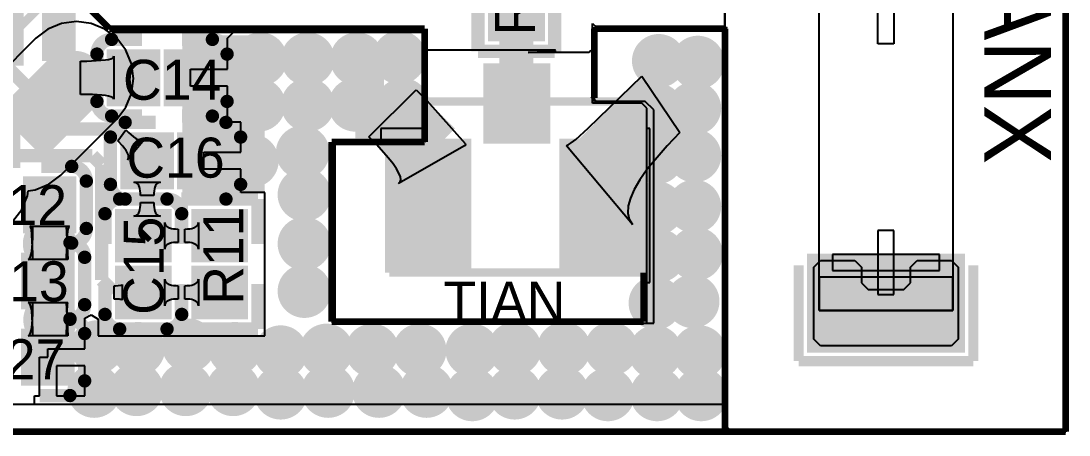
# Model space of a CAD drawing. Extents: x 40.9 to 121.6, y 83.2 to 120.
# Drawn here: x 105.76 to 121.46, y 83.77 to 89.98 of the extents above; entities that cross this region are included whole.
import ezdxf

# ---------------------------------------------------------------- set-up
doc = ezdxf.new("R2010")
doc.units = 0
for name, color, linetype in [('BOTTOMLAYER', 5, 'CONTINUOUS'), ('BOTTOMSOLDER', 6, 'CONTINUOUS'), ('KEEPOUTLAYER', 6, 'CONTINUOUS'), ('MECHANICAL15', 56, 'CONTINUOUS'), ('MECHANICAL4', 56, 'CONTINUOUS'), ('MECHANICAL5', 56, 'CONTINUOUS'), ('MULTILAYER', 9, 'CONTINUOUS'), ('TOPLAYER', 1, 'CONTINUOUS'), ('TOPOVERLAY', 2, 'CONTINUOUS'), ('TOPPASTE', 8, 'CONTINUOUS'), ('TOPSOLDER', 216, 'CONTINUOUS')]:
    doc.layers.add(name, color=color, linetype=linetype)

msp = doc.modelspace()

# ---------------------------------------------------------------- linework, layer by layer
at = {"layer": 'BOTTOMLAYER'}
for p, q in [((116.3066, 89.8144), (116.3066, 93.0656)), ((116.3066, 93.0656), (116.3066, 89.814405)), ((121.412, 92.964), (121.412, 83.82)), ((106.5911, 89.973234), (106.369206, 89.944021)), ((106.812994, 89.944019), (106.5911, 89.973234)), ((106.162432, 89.858372), (105.984873, 89.722127)), ((106.369206, 89.944021), (106.162432, 89.858372)), ((107.019766, 89.858372), (106.812994, 89.944019)), ((107.197327, 89.722127), (107.019766, 89.858372)), ((116.3066, 89.814405), (116.306597, 89.814397)), ((116.306597, 89.814397), (116.332, 89.810278)), ((116.332, 89.8906), (116.3066, 89.8144)), ((116.332, 83.8962), (116.332, 89.8906)), ((105.984873, 89.722127), (105.39618, 89.133434)), ((107.333572, 89.544566), (107.197327, 89.722127)), ((116.332, 89.810278), (116.332, 84.227835)), ((107.419219, 89.337794), (107.333572, 89.544566)), ((113.757034, 89.544566), (111.8108, 89.544566)), ((111.8108, 89.544566), (111.8108, 88.2142)), ((113.358011, 89.544566), (111.8108, 89.544566)), ((111.8108, 89.544566), (111.8108, 88.2142)), ((113.358013, 89.544571), (113.358011, 89.544566)), ((113.358013, 89.544568), (113.358013, 89.544571)), ((113.757037, 89.544568), (113.358013, 89.544568)), ((113.3602, 89.5096), (113.7666, 89.535)), ((114.2746, 89.5096), (113.3602, 89.5096)), ((113.7666, 89.535), (113.757034, 89.544566)), ((113.757037, 89.544563), (113.757037, 89.544568)), ((113.766597, 89.535003), (113.757037, 89.544563)), ((113.766603, 89.535003), (113.766597, 89.535003)), ((113.767395, 89.5096), (113.766603, 89.535003)), ((114.274597, 89.509603), (113.767395, 89.5096)), ((114.3, 89.535005), (114.274597, 89.509603)), ((114.3, 89.535), (114.2746, 89.5096)), ((114.3, 89.535005), (114.299997, 89.535005)), ((114.299997, 89.535005), (114.3, 89.535005)), ((114.310747, 89.524258), (114.3, 89.535005)), ((114.3, 89.535005), (114.3, 89.535005)), ((114.3508, 89.4842), (114.3, 89.535)), ((114.314877, 89.520128), (114.310747, 89.524258)), ((114.350805, 89.4842), (114.314877, 89.520128)), ((114.314877, 89.520128), (114.314877, 89.520128)), ((114.3508, 88.773), (114.3508, 89.4842)), ((114.3508, 89.433403), (114.350805, 89.4842)), ((114.350803, 89.433397), (114.3508, 89.433403)), ((114.3508, 89.433395), (114.350803, 89.433397)), ((114.3508, 88.773), (114.3508, 89.433395)), ((114.3508, 89.433395), (114.3508, 89.433395)), ((114.3508, 89.433395), (114.3508, 89.433395)), ((114.3508, 89.433395), (114.3508, 89.433395)), ((114.3508, 89.433395), (114.3508, 89.433395)), ((114.3508, 89.433395), (114.3508, 89.433395)), ((114.350803, 89.433397), (114.350803, 89.433397)), ((114.350803, 89.433397), (114.350803, 89.433397)), ((114.350803, 89.433397), (114.350803, 89.433397)), ((107.448434, 89.1159), (107.419219, 89.337794)), ((107.419221, 88.894006), (107.448434, 89.1159)), ((107.333572, 88.687232), (107.419221, 88.894006)), ((115.1128, 88.773), (114.3508, 88.773)), ((115.1128, 88.773), (114.3508, 88.773)), ((115.2398, 88.646), (115.1128, 88.773)), ((115.2398, 88.646), (115.1128, 88.773)), ((107.197327, 88.509673), (107.333572, 88.687232)), ((115.2398, 85.4456), (115.2398, 88.646)), ((115.2398, 85.4456), (115.2398, 88.646)), ((106.357527, 87.669873), (107.197327, 88.509673)), ((111.76, 88.1634), (110.4392, 88.1634)), ((110.4392, 88.1634), (110.4392, 85.5218)), ((111.76, 88.1634), (110.4392, 88.1634)), ((110.4392, 88.1634), (110.4392, 85.5218)), ((111.8108, 88.2142), (111.76, 88.1634)), ((111.8108, 88.2142), (111.76, 88.1634)), ((106.179968, 87.533627), (106.357527, 87.669873)), ((105.973194, 87.447979), (106.119404, 87.508542)), ((106.119404, 87.508542), (106.179968, 87.533627)), ((105.771472, 87.150534), (105.857121, 87.357306)), ((105.857121, 87.357306), (105.867223, 87.434026)), ((105.867223, 87.434026), (105.973194, 87.447979)), ((105.635227, 86.972973), (105.771472, 87.150534)), ((110.4392, 85.5218), (110.5154, 85.4456)), ((110.4392, 85.5218), (110.5154, 85.4456)), ((110.5154, 85.4456), (115.2398, 85.4456)), ((110.5154, 85.4456), (115.2398, 85.4456)), ((116.332, 84.227835), (76.2508, 84.227835)), ((116.4082, 83.82), (116.332, 83.8962)), ((121.412, 83.82), (116.4082, 83.82))]:
    msp.add_line(p, q, dxfattribs=at)
at = {"layer": 'BOTTOMLAYER', "const_width": 0.299999}
for points in [[(108.435, 89.408, 1), (108.735, 89.408, 1)], [(109.197, 89.408, 1), (109.497, 89.408, 1)], [(109.9082, 89.408, 1), (110.2082, 89.408, 1)], [(110.6448, 89.408, 1), (110.9448, 89.408, 1)], [(111.2798, 89.4334, 1), (111.5798, 89.4334, 1)], [(115.166, 89.3826, 1), (115.466, 89.3826, 1)], [(115.7502, 89.3572, 1), (116.0502, 89.3572, 1)], [(106.428403, 89.128597, 1), (106.728402, 89.128597, 1)], [(108.435, 88.7222, 1), (108.735, 88.7222, 1)], [(109.1716, 88.7222, 1), (109.4716, 88.7222, 1)], [(109.9082, 88.7222, 1), (110.2082, 88.7222, 1)], [(110.6194, 88.7222, 1), (110.9194, 88.7222, 1)], [(111.3306, 88.7222, 1), (111.6306, 88.7222, 1)], [(115.1406, 88.646, 1), (115.4406, 88.646, 1)], [(115.6994, 88.6714, 1), (115.9994, 88.6714, 1)], [(109.832, 88.011, 1), (110.132, 88.011, 1)], [(115.6994, 87.9602, 1), (115.9994, 87.9602, 1)], [(109.07, 87.884, 1), (109.37, 87.884, 1)], [(115.1406, 87.9348, 1), (115.4406, 87.9348, 1)], [(109.8574, 87.376, 1), (110.1574, 87.376, 1)], [(115.1406, 87.1728, 1), (115.4406, 87.1728, 1)], [(115.6994, 87.1982, 1), (115.9994, 87.1982, 1)], [(106.040601, 86.6394, 1), (106.3406, 86.6394, 1)], [(109.8574, 86.6394, 1), (110.1574, 86.6394, 1)], [(115.166, 86.4616, 1), (115.466, 86.4616, 1)], [(115.7248, 86.487, 1), (116.0248, 86.487, 1)], [(109.8574, 85.9282, 1), (110.1574, 85.9282, 1)], [(115.1152, 85.7504, 1), (115.4152, 85.7504, 1)], [(115.674, 85.7758, 1), (115.974, 85.7758, 1)], [(106.0474, 85.4964, 1), (106.3474, 85.4964, 1)], [(108.123401, 85.1154, 1), (108.4234, 85.1154, 1)], [(106.751801, 85.09, 1), (107.0518, 85.09, 1)], [(107.3682, 85.0646, 1), (107.6682, 85.0646, 1)], [(108.816, 85.0646, 1), (109.116, 85.0646, 1)], [(109.5018, 85.0138, 1), (109.8018, 85.0138, 1)], [(110.1876, 85.0392, 1), (110.4876, 85.0392, 1)], [(110.8734, 85.0392, 1), (111.1734, 85.0392, 1)], [(111.5846, 85.0392, 1), (111.8846, 85.0392, 1)], [(112.372, 85.0392, 1), (112.672, 85.0392, 1)], [(113.007, 85.0646, 1), (113.307, 85.0646, 1)], [(113.7436, 85.0646, 1), (114.0436, 85.0646, 1)], [(114.4548, 85.0646, 1), (114.7548, 85.0646, 1)], [(115.1152, 85.0138, 1), (115.4152, 85.0138, 1)], [(115.7756, 85.0138, 1), (116.0756, 85.0138, 1)], [(106.7078, 84.4296, 1), (107.0078, 84.4296, 1)], [(107.3428, 84.455, 1), (107.6428, 84.455, 1)], [(108.0794, 84.455, 1), (108.3794, 84.455, 1)], [(108.7906, 84.455, 1), (109.0906, 84.455, 1)], [(109.5018, 84.4042, 1), (109.8018, 84.4042, 1)], [(110.213, 84.4296, 1), (110.513, 84.4296, 1)], [(110.975, 84.4296, 1), (111.275, 84.4296, 1)], [(111.6862, 84.4296, 1), (111.9862, 84.4296, 1)], [(112.372, 84.3788, 1), (112.672, 84.3788, 1)], [(113.007, 84.4042, 1), (113.307, 84.4042, 1)], [(113.7182, 84.4042, 1), (114.0182, 84.4042, 1)], [(114.404, 84.3788, 1), (114.704, 84.3788, 1)], [(115.1406, 84.3788, 1), (115.4406, 84.3788, 1)], [(115.801, 84.3788, 1), (116.101, 84.3788, 1)]]:
    msp.add_lwpolyline(points, format="xyb", close=True, dxfattribs=at)
at = {"layer": 'BOTTOMLAYER', "const_width": 1.000001}
for points in [[(105.7513, 88.2761), (106.5911, 89.1159)], [(105.1052, 88.2761), (105.7513, 88.2761)]]:
    msp.add_lwpolyline(points, dxfattribs=at)
at = {"layer": 'BOTTOMSOLDER', "const_width": 0.401599}
for points in [[(111.229, 89.4334, 1), (111.6306, 89.4334, 1)], [(108.3842, 89.408, 1), (108.7858, 89.408, 1)], [(109.1462, 89.408, 1), (109.5478, 89.408, 1)], [(109.8574, 89.408, 1), (110.259, 89.408, 1)], [(110.594, 89.408, 1), (110.9956, 89.408, 1)], [(115.1152, 89.3826, 1), (115.5168, 89.3826, 1)], [(115.6994, 89.3572, 1), (116.101, 89.3572, 1)], [(106.377603, 89.128597, 1), (106.779202, 89.128597, 1)], [(108.3842, 88.7222, 1), (108.7858, 88.7222, 1)], [(109.1208, 88.7222, 1), (109.5224, 88.7222, 1)], [(109.8574, 88.7222, 1), (110.259, 88.7222, 1)], [(110.5686, 88.7222, 1), (110.9702, 88.7222, 1)], [(111.2798, 88.7222, 1), (111.6814, 88.7222, 1)], [(115.0898, 88.646, 1), (115.4914, 88.646, 1)], [(115.6486, 88.6714, 1), (116.0502, 88.6714, 1)], [(109.7812, 88.011, 1), (110.1828, 88.011, 1)], [(109.0192, 87.884, 1), (109.4208, 87.884, 1)], [(115.0898, 87.9348, 1), (115.4914, 87.9348, 1)], [(115.6486, 87.9602, 1), (116.0502, 87.9602, 1)], [(109.8066, 87.376, 1), (110.2082, 87.376, 1)], [(115.0898, 87.1728, 1), (115.4914, 87.1728, 1)], [(115.6486, 87.1982, 1), (116.0502, 87.1982, 1)], [(105.989801, 86.6394, 1), (106.3914, 86.6394, 1)], [(109.8066, 86.6394, 1), (110.2082, 86.6394, 1)], [(115.1152, 86.4616, 1), (115.5168, 86.4616, 1)], [(115.674, 86.487, 1), (116.0756, 86.487, 1)], [(109.8066, 85.9282, 1), (110.2082, 85.9282, 1)], [(115.0644, 85.7504, 1), (115.466, 85.7504, 1)], [(115.6232, 85.7758, 1), (116.0248, 85.7758, 1)], [(105.9966, 85.4964, 1), (106.3982, 85.4964, 1)], [(106.701001, 85.09, 1), (107.1026, 85.09, 1)], [(107.3174, 85.0646, 1), (107.719, 85.0646, 1)], [(108.072601, 85.1154, 1), (108.4742, 85.1154, 1)], [(108.7652, 85.0646, 1), (109.1668, 85.0646, 1)], [(109.451, 85.0138, 1), (109.8526, 85.0138, 1)], [(110.1368, 85.0392, 1), (110.5384, 85.0392, 1)], [(110.8226, 85.0392, 1), (111.2242, 85.0392, 1)], [(111.5338, 85.0392, 1), (111.9354, 85.0392, 1)], [(112.3212, 85.0392, 1), (112.7228, 85.0392, 1)], [(112.9562, 85.0646, 1), (113.3578, 85.0646, 1)], [(113.6928, 85.0646, 1), (114.0944, 85.0646, 1)], [(114.404, 85.0646, 1), (114.8056, 85.0646, 1)], [(115.0644, 85.0138, 1), (115.466, 85.0138, 1)], [(115.7248, 85.0138, 1), (116.1264, 85.0138, 1)], [(106.657, 84.4296, 1), (107.0586, 84.4296, 1)], [(107.292, 84.455, 1), (107.6936, 84.455, 1)], [(108.0286, 84.455, 1), (108.4302, 84.455, 1)], [(108.7398, 84.455, 1), (109.1414, 84.455, 1)], [(109.451, 84.4042, 1), (109.8526, 84.4042, 1)], [(110.1622, 84.4296, 1), (110.5638, 84.4296, 1)], [(110.9242, 84.4296, 1), (111.3258, 84.4296, 1)], [(111.6354, 84.4296, 1), (112.037, 84.4296, 1)], [(112.9562, 84.4042, 1), (113.3578, 84.4042, 1)], [(113.6674, 84.4042, 1), (114.069, 84.4042, 1)], [(112.3212, 84.3788, 1), (112.7228, 84.3788, 1)], [(114.3532, 84.3788, 1), (114.7548, 84.3788, 1)], [(115.0898, 84.3788, 1), (115.4914, 84.3788, 1)], [(115.7502, 84.3788, 1), (116.1518, 84.3788, 1)]]:
    msp.add_lwpolyline(points, format="xyb", close=True, dxfattribs=at)
at = {"layer": 'KEEPOUTLAYER', "const_width": 0.1}
for points in [[(121.412, 83.82), (121.412, 118.9228)], [(41.0464, 83.82), (121.412, 83.82)]]:
    msp.add_lwpolyline(points, dxfattribs=at)
at = {"layer": 'MECHANICAL15'}
for p, q in [((118.59961, 89.639597), (118.59961, 90.59959)), ((118.83959, 90.59959), (118.83959, 89.639597)), ((118.83959, 89.639597), (118.59961, 89.639597)), ((118.59961, 86.839603), (118.59961, 85.87961)), ((118.83959, 86.839603), (118.59961, 86.839603)), ((118.83959, 85.87961), (118.83959, 86.839603)), ((117.919602, 86.479609), (117.919602, 86.239604)), ((119.519598, 86.479609), (117.919602, 86.479609)), ((119.519598, 86.239604), (119.519598, 86.479609)), ((117.919602, 86.239604), (119.519598, 86.239604)), ((118.59961, 85.87961), (118.83959, 85.87961))]:
    msp.add_line(p, q, dxfattribs=at)
at = {"layer": 'MECHANICAL4'}
for p, q in [((117.719602, 85.639605), (117.719602, 90.839595)), ((119.719598, 90.839595), (119.719598, 85.639605)), ((119.719598, 85.639605), (117.719602, 85.639605))]:
    msp.add_line(p, q, dxfattribs=at)
at = {"layer": 'MECHANICAL5'}
for p, q in [((117.719602, 86.139604), (117.719602, 85.639605)), ((119.719598, 86.139604), (117.719602, 86.139604)), ((119.719598, 85.639605), (119.719598, 86.139604)), ((117.719602, 85.639605), (119.719598, 85.639605))]:
    msp.add_line(p, q, dxfattribs=at)
at = {"layer": 'MULTILAYER', "const_width": 0.299999}
for points in [[(108.435, 89.408, 1), (108.735, 89.408, 1)], [(109.197, 89.408, 1), (109.497, 89.408, 1)], [(109.9082, 89.408, 1), (110.2082, 89.408, 1)], [(110.6448, 89.408, 1), (110.9448, 89.408, 1)], [(111.2798, 89.4334, 1), (111.5798, 89.4334, 1)], [(115.166, 89.3826, 1), (115.466, 89.3826, 1)], [(115.7502, 89.3572, 1), (116.0502, 89.3572, 1)], [(106.428403, 89.128597, 1), (106.728402, 89.128597, 1)], [(108.435, 88.7222, 1), (108.735, 88.7222, 1)], [(109.1716, 88.7222, 1), (109.4716, 88.7222, 1)], [(109.9082, 88.7222, 1), (110.2082, 88.7222, 1)], [(110.6194, 88.7222, 1), (110.9194, 88.7222, 1)], [(111.3306, 88.7222, 1), (111.6306, 88.7222, 1)], [(115.1406, 88.646, 1), (115.4406, 88.646, 1)], [(115.6994, 88.6714, 1), (115.9994, 88.6714, 1)], [(109.832, 88.011, 1), (110.132, 88.011, 1)], [(115.6994, 87.9602, 1), (115.9994, 87.9602, 1)], [(109.07, 87.884, 1), (109.37, 87.884, 1)], [(115.1406, 87.9348, 1), (115.4406, 87.9348, 1)], [(109.8574, 87.376, 1), (110.1574, 87.376, 1)], [(115.1406, 87.1728, 1), (115.4406, 87.1728, 1)], [(115.6994, 87.1982, 1), (115.9994, 87.1982, 1)], [(106.040601, 86.6394, 1), (106.3406, 86.6394, 1)], [(109.8574, 86.6394, 1), (110.1574, 86.6394, 1)], [(115.166, 86.4616, 1), (115.466, 86.4616, 1)], [(115.7248, 86.487, 1), (116.0248, 86.487, 1)], [(109.8574, 85.9282, 1), (110.1574, 85.9282, 1)], [(115.1152, 85.7504, 1), (115.4152, 85.7504, 1)], [(115.674, 85.7758, 1), (115.974, 85.7758, 1)], [(106.0474, 85.4964, 1), (106.3474, 85.4964, 1)], [(108.123401, 85.1154, 1), (108.4234, 85.1154, 1)], [(106.751801, 85.09, 1), (107.0518, 85.09, 1)], [(107.3682, 85.0646, 1), (107.6682, 85.0646, 1)], [(108.816, 85.0646, 1), (109.116, 85.0646, 1)], [(109.5018, 85.0138, 1), (109.8018, 85.0138, 1)], [(110.1876, 85.0392, 1), (110.4876, 85.0392, 1)], [(110.8734, 85.0392, 1), (111.1734, 85.0392, 1)], [(111.5846, 85.0392, 1), (111.8846, 85.0392, 1)], [(112.372, 85.0392, 1), (112.672, 85.0392, 1)], [(113.007, 85.0646, 1), (113.307, 85.0646, 1)], [(113.7436, 85.0646, 1), (114.0436, 85.0646, 1)], [(114.4548, 85.0646, 1), (114.7548, 85.0646, 1)], [(115.1152, 85.0138, 1), (115.4152, 85.0138, 1)], [(115.7756, 85.0138, 1), (116.0756, 85.0138, 1)], [(106.7078, 84.4296, 1), (107.0078, 84.4296, 1)], [(107.3428, 84.455, 1), (107.6428, 84.455, 1)], [(108.0794, 84.455, 1), (108.3794, 84.455, 1)], [(108.7906, 84.455, 1), (109.0906, 84.455, 1)], [(109.5018, 84.4042, 1), (109.8018, 84.4042, 1)], [(110.213, 84.4296, 1), (110.513, 84.4296, 1)], [(110.975, 84.4296, 1), (111.275, 84.4296, 1)], [(111.6862, 84.4296, 1), (111.9862, 84.4296, 1)], [(112.372, 84.3788, 1), (112.672, 84.3788, 1)], [(113.007, 84.4042, 1), (113.307, 84.4042, 1)], [(113.7182, 84.4042, 1), (114.0182, 84.4042, 1)], [(114.404, 84.3788, 1), (114.704, 84.3788, 1)], [(115.1406, 84.3788, 1), (115.4406, 84.3788, 1)], [(115.801, 84.3788, 1), (116.101, 84.3788, 1)]]:
    msp.add_lwpolyline(points, format="xyb", close=True, dxfattribs=at)
at = {"layer": 'TOPLAYER'}
for p, q in [((121.412, 83.82), (121.412, 93.091)), ((106.6038, 90.3478), (107.1372, 89.8144)), ((107.1372, 89.8144), (111.8362, 89.8144)), ((108.852802, 89.724596), (108.942607, 89.8144)), ((108.942607, 89.8144), (111.8362, 89.8144)), ((111.8362, 89.8144), (111.8362, 88.1888)), ((111.8362, 89.8144), (111.8362, 88.36692)), ((114.3254, 88.7476), (114.3254, 89.9414)), ((114.3254, 89.9414), (114.3762, 89.8906)), ((114.3254, 89.869556), (114.376203, 89.8906)), ((114.3254, 88.7476), (114.3254, 89.869556)), ((114.3762, 89.8906), (116.2812, 89.8906)), ((114.376203, 89.8906), (114.376203, 89.890597)), ((114.376203, 89.890597), (114.376205, 89.8906)), ((114.376205, 89.8906), (116.2812, 89.8906)), ((116.2812, 89.8906), (116.2812, 83.8454)), ((116.2812, 89.8906), (116.2812, 84.227835)), ((108.8528, 89.255597), (108.8528, 89.707596)), ((108.8528, 89.707596), (108.852802, 89.707596)), ((108.852802, 89.707596), (108.852802, 89.724596)), ((106.651849, 89.378597), (106.74685, 89.379316)), ((106.651849, 88.878598), (106.651849, 89.378597)), ((106.74685, 89.379316), (107.026847, 89.396585)), ((107.026847, 89.396585), (107.071848, 89.4045)), ((107.071848, 89.4045), (107.106847, 89.413855)), ((107.106847, 89.413855), (107.131848, 89.424647)), ((107.131848, 89.424647), (107.146847, 89.43688)), ((107.146847, 89.43688), (107.151848, 89.45055)), ((107.151848, 89.45055), (107.151848, 88.806645)), ((108.2988, 89.001597), (108.2988, 89.255597)), ((108.2988, 89.255597), (108.8528, 89.255597)), ((114.259865, 88.370392), (115.064047, 89.151953)), ((115.064047, 89.151953), (115.632499, 88.306191)), ((106.831849, 88.87572), (106.651849, 88.878598)), ((106.971849, 88.867087), (106.831849, 88.87572)), ((108.8528, 89.001597), (108.2988, 89.001597)), ((108.8528, 88.549599), (108.8528, 89.001597)), ((110.974647, 88.241647), (111.681753, 88.948753)), ((111.681753, 88.948753), (111.83999, 88.789365)), ((107.026847, 88.86061), (106.971849, 88.867087)), ((107.071848, 88.852695), (107.026847, 88.86061)), ((107.106847, 88.84334), (107.071848, 88.852695)), ((107.131848, 88.832548), (107.106847, 88.84334)), ((107.146849, 88.820315), (107.131848, 88.832548)), ((107.151848, 88.806645), (107.146849, 88.820315)), ((111.83999, 88.789365), (112.413324, 88.143428)), ((115.062, 88.7476), (114.3254, 88.7476)), ((115.062, 88.7476), (114.3254, 88.7476)), ((115.1382, 88.6714), (115.062, 88.7476)), ((115.1382, 88.6714), (115.062, 88.7476)), ((115.1382, 85.4456), (115.1382, 88.6714)), ((115.1382, 88.36692), (115.1382, 88.6714)), ((108.852802, 88.549599), (108.8528, 88.549599)), ((108.852802, 88.463003), (108.852802, 88.549599)), ((109.056, 88.463003), (108.852802, 88.463003)), ((109.056, 88.011003), (109.056, 88.463003)), ((107.213626, 88.180954), (107.330047, 88.347377)), ((107.330047, 88.347377), (107.372447, 88.306361)), ((107.372447, 88.306361), (107.447834, 88.242041)), ((107.447834, 88.242041), (107.480824, 88.218739)), ((111.088018, 88.125668), (110.974647, 88.241647)), ((111.8362, 88.36692), (111.154441, 88.36692)), ((111.154441, 88.36692), (111.154441, 88.1888)), ((114.07142, 88.203659), (114.259865, 88.370392)), ((115.182439, 88.36692), (115.1382, 88.36692)), ((115.182439, 86.058924), (115.182439, 88.36692)), ((115.632499, 88.306191), (115.442797, 88.109819)), ((107.285798, 88.103248), (107.213626, 88.180954)), ((107.313768, 88.068358), (107.285798, 88.103248)), ((107.612889, 88.202907), (107.358096, 87.898112)), ((107.480824, 88.218739), (107.510677, 88.20134)), ((107.510677, 88.20134), (107.537392, 88.189846)), ((107.537392, 88.189846), (107.560971, 88.184253)), ((107.560971, 88.184253), (107.581413, 88.184568)), ((107.581413, 88.184568), (107.598721, 88.190786)), ((107.598721, 88.190786), (107.612889, 88.202907)), ((110.4646, 88.188803), (110.464597, 85.521803)), ((110.4646, 88.1888), (110.4646, 88.188803)), ((111.7854, 88.1888), (110.4646, 88.1888)), ((110.4646, 88.1888), (110.4646, 85.5218)), ((111.154441, 88.1888), (110.4646, 88.1888)), ((111.268507, 87.92434), (111.088018, 88.125668)), ((112.405391, 88.109872), (111.414537, 87.541255)), ((111.8108, 88.1634), (111.7854, 88.1888)), ((111.8362, 88.1888), (111.8108, 88.1634)), ((112.418899, 88.118262), (112.405391, 88.109872)), ((112.413324, 88.143428), (112.418899, 88.118262)), ((113.931489, 88.109872), (113.959102, 88.120294)), ((114.922343, 86.929135), (113.931489, 88.109872)), ((113.959102, 88.120294), (114.005744, 88.151556)), ((114.005744, 88.151556), (114.07142, 88.203659)), ((115.442797, 88.109819), (115.142515, 87.756187)), ((107.336328, 88.036113), (107.313768, 88.068358)), ((107.353481, 88.006507), (107.336328, 88.036113)), ((107.365223, 87.979545), (107.353481, 88.006507)), ((107.371556, 87.955222), (107.365223, 87.979545)), ((107.367992, 87.914505), (107.372478, 87.933543)), ((107.372478, 87.933543), (107.371556, 87.955222)), ((108.502, 87.757003), (108.502, 88.011003)), ((108.502, 88.011003), (109.056, 88.011003)), ((107.358096, 87.898112), (107.367992, 87.914505)), ((111.335624, 87.838989), (111.268507, 87.92434)), ((111.387324, 87.763845), (111.335624, 87.838989)), ((109.056, 87.757003), (108.502, 87.757003)), ((109.056, 87.409602), (109.056, 87.757003)), ((111.423602, 87.69891), (111.387324, 87.763845)), ((111.444463, 87.644183), (111.423602, 87.69891)), ((111.449907, 87.599665), (111.444463, 87.644183)), ((115.142515, 87.756187), (115.031939, 87.598926)), ((107.470999, 87.560051), (107.452, 87.56205)), ((107.452, 87.56205), (107.851999, 87.56205)), ((107.487999, 87.554049), (107.470999, 87.560051)), ((107.503001, 87.544049), (107.487999, 87.554049)), ((107.516, 87.530051), (107.503001, 87.544049)), ((107.526999, 87.51205), (107.516, 87.530051)), ((107.536, 87.490051), (107.526999, 87.51205)), ((107.543001, 87.464049), (107.536, 87.490051)), ((107.547999, 87.434049), (107.543001, 87.464049)), ((107.760999, 87.464049), (107.756, 87.434049)), ((107.767999, 87.490051), (107.760999, 87.464049)), ((107.777001, 87.51205), (107.767999, 87.490051)), ((107.787999, 87.530051), (107.777001, 87.51205)), ((107.800999, 87.544049), (107.787999, 87.530051)), ((107.816, 87.554049), (107.800999, 87.544049)), ((107.833, 87.560051), (107.816, 87.554049)), ((107.851999, 87.56205), (107.833, 87.560051)), ((111.414537, 87.541255), (111.439932, 87.565357)), ((111.439932, 87.565357), (111.449907, 87.599665)), ((115.031939, 87.598926), (114.947736, 87.454702)), ((107.550999, 87.400051), (107.547999, 87.434049)), ((107.552, 87.36205), (107.550999, 87.400051)), ((107.751999, 87.36205), (107.552, 87.36205)), ((107.753, 87.400051), (107.751999, 87.36205)), ((107.756, 87.434049), (107.753, 87.400051)), ((109.4124, 87.409602), (109.056, 87.409602)), ((109.4124, 86.109604), (109.4124, 87.409602)), ((114.889907, 87.323516), (114.858455, 87.205365)), ((114.947736, 87.454702), (114.889907, 87.323516)), ((107.536, 87.1266), (107.543001, 87.152998)), ((107.543001, 87.152998), (107.547999, 87.183455)), ((107.547999, 87.183455), (107.550999, 87.217971)), ((107.550999, 87.217971), (107.552, 87.256551)), ((107.552, 87.256551), (107.751999, 87.256551)), ((107.751999, 87.256551), (107.753, 87.217971)), ((107.753, 87.217971), (107.756, 87.183455)), ((107.756, 87.183455), (107.760999, 87.152998)), ((107.760999, 87.152998), (107.767999, 87.1266)), ((114.858455, 87.205365), (114.853375, 87.100253)), ((107.452, 87.053504), (107.470999, 87.055533)), ((107.851999, 87.053504), (107.452, 87.053504)), ((107.470999, 87.055533), (107.487999, 87.061627)), ((107.487999, 87.061627), (107.503001, 87.071779)), ((107.503001, 87.071779), (107.516, 87.08599)), ((107.516, 87.08599), (107.526999, 87.104266)), ((107.526999, 87.104266), (107.536, 87.1266)), ((107.767999, 87.1266), (107.777001, 87.104266)), ((107.777001, 87.104266), (107.787999, 87.08599)), ((107.787999, 87.08599), (107.800999, 87.071779)), ((107.800999, 87.071779), (107.816, 87.061627)), ((107.816, 87.061627), (107.833, 87.055533)), ((107.833, 87.055533), (107.851999, 87.053504)), ((114.853375, 87.100253), (114.874672, 87.008175)), ((114.874672, 87.008175), (114.922343, 86.929135)), ((105.902569, 86.896651), (105.893649, 86.90165)), ((105.893649, 86.90165), (106.487552, 86.90165)), ((105.910553, 86.88165), (105.902569, 86.896651)), ((105.917594, 86.856651), (105.910553, 86.88165)), ((105.940131, 86.496652), (105.917594, 86.856651)), ((105.937708, 86.722555), (105.940601, 86.902554)), ((105.940601, 86.902554), (106.4406, 86.902554)), ((106.4406, 86.902554), (106.462152, 86.402555)), ((106.463607, 86.856651), (106.457504, 86.82165)), ((106.470648, 86.88165), (106.463607, 86.856651)), ((106.478631, 86.896651), (106.470648, 86.88165)), ((106.487552, 86.90165), (106.478631, 86.896651)), ((107.91635, 86.559603), (107.91635, 86.959603)), ((107.91635, 86.959603), (107.918349, 86.940603)), ((107.918349, 86.940603), (107.924351, 86.923603)), ((107.924351, 86.923603), (107.934351, 86.908602)), ((107.934351, 86.908602), (107.948349, 86.895602)), ((107.948349, 86.895602), (107.96635, 86.884601)), ((107.96635, 86.884601), (107.988349, 86.875602)), ((107.988349, 86.875602), (108.014351, 86.868602)), ((108.014351, 86.868602), (108.044351, 86.863603)), ((108.044351, 86.863603), (108.078349, 86.860604)), ((108.078349, 86.860604), (108.11635, 86.859603)), ((108.11635, 86.859603), (108.11635, 86.659603)), ((108.215448, 86.859603), (108.254028, 86.860604)), ((108.215448, 86.659603), (108.215448, 86.859603)), ((108.254028, 86.860604), (108.288544, 86.863603)), ((108.288544, 86.863603), (108.319001, 86.868602)), ((108.319001, 86.868602), (108.345399, 86.875602)), ((108.345399, 86.875602), (108.367733, 86.884601)), ((108.367733, 86.884601), (108.386009, 86.895602)), ((108.386009, 86.895602), (108.40022, 86.908602)), ((108.40022, 86.908602), (108.410372, 86.923603)), ((108.410372, 86.923603), (108.416466, 86.940603)), ((108.416466, 86.940603), (108.418495, 86.959603)), ((108.418495, 86.959603), (108.418495, 86.559603)), ((105.929024, 86.582555), (105.937708, 86.722555)), ((106.452337, 86.776651), (106.442477, 86.581651)), ((106.457504, 86.82165), (106.452337, 86.776651)), ((105.914553, 86.482555), (105.922514, 86.527554)), ((105.922514, 86.527554), (105.929024, 86.582555)), ((106.442477, 86.581651), (106.4406, 86.401651)), ((107.918349, 86.578603), (107.91635, 86.559603)), ((107.924351, 86.595603), (107.918349, 86.578603)), ((107.934351, 86.610604), (107.924351, 86.595603)), ((107.948349, 86.623604), (107.934351, 86.610604)), ((107.96635, 86.634604), (107.948349, 86.623604)), ((107.988349, 86.643604), (107.96635, 86.634604)), ((108.014351, 86.650604), (107.988349, 86.643604)), ((108.044351, 86.655603), (108.014351, 86.650604)), ((108.078349, 86.658602), (108.044351, 86.655603)), ((108.11635, 86.659603), (108.078349, 86.658602)), ((108.254028, 86.658602), (108.215448, 86.659603)), ((108.288544, 86.655603), (108.254028, 86.658602)), ((108.319001, 86.650604), (108.288544, 86.655603)), ((108.345399, 86.643604), (108.319001, 86.650604)), ((108.367733, 86.634604), (108.345399, 86.643604)), ((108.386009, 86.623604), (108.367733, 86.634604)), ((108.40022, 86.610604), (108.386009, 86.623604)), ((108.410372, 86.595603), (108.40022, 86.610604)), ((108.416466, 86.578603), (108.410372, 86.595603)), ((108.418495, 86.559603), (108.416466, 86.578603)), ((105.868249, 86.402555), (105.881995, 86.407554)), ((106.462152, 86.402555), (105.868249, 86.402555)), ((105.881995, 86.407554), (105.894297, 86.422555)), ((105.894297, 86.422555), (105.905148, 86.447554)), ((105.905148, 86.447554), (105.914553, 86.482555)), ((105.940601, 86.401651), (105.940131, 86.496652)), ((106.4406, 86.401651), (105.940601, 86.401651)), ((107.91635, 85.709603), (107.91635, 86.109602)), ((107.91635, 86.109602), (107.918349, 86.090603)), ((107.918349, 86.090603), (107.924351, 86.073602)), ((107.924351, 86.073602), (107.934351, 86.058601)), ((107.934351, 86.058601), (107.948349, 86.045601)), ((107.948349, 86.045601), (107.96635, 86.034601)), ((108.367733, 86.034601), (108.386009, 86.045601)), ((108.386009, 86.045601), (108.40022, 86.058601)), ((108.40022, 86.058601), (108.410372, 86.073602)), ((108.410372, 86.073602), (108.416466, 86.090603)), ((108.416466, 86.090603), (108.418495, 86.109602)), ((108.418495, 86.109602), (108.418495, 85.709603)), ((109.4124, 85.259603), (109.4124, 86.109604)), ((115.1382, 85.4456), (115.1382, 86.058924)), ((115.1382, 86.058924), (115.182439, 86.058924)), ((107.155798, 86.009602), (107.178541, 86.00977)), ((107.155798, 85.809602), (107.155798, 86.009602)), ((107.178541, 86.00977), (107.256341, 86.015594)), ((107.256341, 86.015594), (107.264721, 86.017758)), ((107.264721, 86.017758), (107.270705, 86.020257)), ((107.270705, 86.020257), (107.274296, 86.023087)), ((107.274296, 86.023087), (107.275493, 86.026249)), ((107.275493, 86.026249), (107.275493, 85.792955)), ((107.96635, 86.034601), (107.988349, 86.025601)), ((107.988349, 86.025601), (108.014351, 86.018601)), ((108.014351, 86.018601), (108.044351, 86.013602)), ((108.044351, 86.013602), (108.078349, 86.010603)), ((108.078349, 86.010603), (108.11635, 86.009602)), ((108.11635, 86.009602), (108.11635, 85.809602)), ((108.215448, 86.009602), (108.254028, 86.010603)), ((108.215448, 85.809602), (108.215448, 86.009602)), ((108.254028, 86.010603), (108.288544, 86.013602)), ((108.288544, 86.013602), (108.319001, 86.018601)), ((108.319001, 86.018601), (108.345399, 86.025601)), ((108.345399, 86.025601), (108.367733, 86.034601)), ((105.881995, 85.753651), (105.868249, 85.75865)), ((105.868249, 85.75865), (106.462152, 85.75865)), ((105.894297, 85.73865), (105.881995, 85.753651)), ((105.905148, 85.713651), (105.894297, 85.73865)), ((105.937708, 85.579549), (105.940601, 85.759549)), ((105.940601, 85.759549), (106.4406, 85.759549)), ((106.4406, 85.759549), (106.462152, 85.25955)), ((106.454392, 85.73865), (106.451161, 85.713651)), ((106.458057, 85.753651), (106.454392, 85.73865)), ((106.462152, 85.75865), (106.458057, 85.753651)), ((107.198889, 85.808937), (107.155798, 85.809602)), ((107.232402, 85.806938), (107.198889, 85.808937)), ((107.245569, 85.805442), (107.232402, 85.806938)), ((107.256341, 85.80361), (107.245569, 85.805442)), ((107.264721, 85.801446), (107.256341, 85.80361)), ((107.270705, 85.798947), (107.264721, 85.801446)), ((107.274296, 85.796117), (107.270705, 85.798947)), ((107.275493, 85.792955), (107.274296, 85.796117)), ((107.918349, 85.728602), (107.91635, 85.709603)), ((107.924351, 85.745602), (107.918349, 85.728602)), ((107.934351, 85.760603), (107.924351, 85.745602)), ((107.948349, 85.773603), (107.934351, 85.760603)), ((107.96635, 85.784604), (107.948349, 85.773603)), ((107.988349, 85.793603), (107.96635, 85.784604)), ((108.014351, 85.800603), (107.988349, 85.793603)), ((108.044351, 85.805602), (108.014351, 85.800603)), ((108.078349, 85.808602), (108.044351, 85.805602)), ((108.11635, 85.809602), (108.078349, 85.808602)), ((108.254028, 85.808602), (108.215448, 85.809602)), ((108.288544, 85.805602), (108.254028, 85.808602)), ((108.319001, 85.800603), (108.288544, 85.805602)), ((108.345399, 85.793603), (108.319001, 85.800603)), ((108.367733, 85.784604), (108.345399, 85.793603)), ((108.386009, 85.773603), (108.367733, 85.784604)), ((108.40022, 85.760603), (108.386009, 85.773603)), ((108.410372, 85.745602), (108.40022, 85.760603)), ((108.416466, 85.728602), (108.410372, 85.745602)), ((108.418495, 85.709603), (108.416466, 85.728602)), ((105.914553, 85.67865), (105.905148, 85.713651)), ((105.922514, 85.633651), (105.914553, 85.67865)), ((105.939877, 85.353652), (105.922514, 85.633651)), ((105.929024, 85.43955), (105.937708, 85.579549)), ((106.445987, 85.633651), (106.4406, 85.258651)), ((106.451161, 85.713651), (106.445987, 85.633651)), ((106.7192, 85.525409), (106.810508, 85.574055)), ((106.810508, 85.574055), (106.919398, 85.508689)), ((105.922514, 85.384549), (105.929024, 85.43955)), ((106.7192, 85.501602), (106.7192, 85.525409)), ((106.7192, 85.064597), (106.7192, 85.501602)), ((106.919398, 85.508689), (106.919398, 85.259601)), ((110.464597, 85.521803), (110.413795, 85.471)), ((110.413795, 85.471), (110.4392, 85.445595)), ((110.4646, 85.5218), (110.4138, 85.471)), ((110.4138, 85.471), (110.4392, 85.4456)), ((110.4392, 85.4456), (115.1382, 85.4456)), ((110.4392, 85.445595), (110.5408, 85.4456)), ((110.5408, 85.4456), (110.5408, 85.4456)), ((110.5408, 85.4456), (110.540803, 85.445597)), ((110.540803, 85.445597), (110.540803, 85.445597)), ((110.540803, 85.445597), (110.540805, 85.445597)), ((110.540805, 85.445597), (110.540805, 85.4456)), ((110.540805, 85.4456), (110.540805, 85.4456)), ((110.540805, 85.4456), (110.540805, 85.4456)), ((110.540805, 85.4456), (110.540805, 85.4456)), ((110.540805, 85.4456), (115.1382, 85.4456)), ((105.868249, 85.25955), (105.881995, 85.264549)), ((106.462152, 85.25955), (105.868249, 85.25955)), ((105.881995, 85.264549), (105.894297, 85.27955)), ((105.894297, 85.27955), (105.905148, 85.304549)), ((105.905148, 85.304549), (105.914553, 85.33955)), ((105.914553, 85.33955), (105.922514, 85.384549)), ((105.940601, 85.258651), (105.939877, 85.353652)), ((106.4406, 85.258651), (105.940601, 85.258651)), ((106.919398, 85.259601), (108.269397, 85.259601)), ((108.269397, 85.259601), (108.269397, 85.259603)), ((108.269397, 85.259603), (109.4124, 85.259603)), ((106.1652, 84.937597), (106.1652, 85.064597)), ((106.1652, 85.064597), (106.7192, 85.064597)), ((106.0382, 84.358597), (106.0382, 84.937597)), ((106.0382, 84.937597), (106.1652, 84.937597)), ((106.7192, 84.810597), (106.2922, 84.810597)), ((106.2922, 84.810597), (106.2922, 84.358597)), ((106.7192, 84.358597), (106.7192, 84.810597)), ((105.965203, 84.262598), (105.965201, 84.358597)), ((105.965201, 84.358597), (106.0382, 84.358597)), ((106.2922, 84.358597), (106.7192, 84.358597)), ((105.965201, 84.227835), (105.965201, 84.262598)), ((105.965201, 84.262598), (105.965203, 84.262598)), ((116.2812, 84.227835), (105.965201, 84.227835)), ((116.2812, 83.8454), (116.2558, 83.82)), ((116.2558, 83.82), (121.412, 83.82))]:
    msp.add_line(p, q, dxfattribs=at)
for points, const_width in [([(106.327999, 89.379001), (106.327999, 90.434803)], 0.499999), ([(113.1824, 88.748956), (113.1824, 90.075197)], 0.508), ([(106.327999, 89.379001), (106.578403, 89.128597)], 0.499999), ([(105.578001, 89.265399), (105.918, 88.9254)], 0.2), ([(106.578403, 89.128597), (107.4488, 89.128597)], 0.499999), ([(110.7694, 88.7222), (111.2012, 88.7222)], 1.000001), ([(111.2012, 88.7222), (111.90844, 88.01496)], 1.000001), ([(114.427, 87.8078), (115.4176, 88.7984)], 1.000001), ([(105.918, 88.4428), (105.918, 88.9254)], 0.2), ([(113.1824, 88.748956), (113.188438, 88.742919)], 0.299999), ([(105.918, 88.4428), (106.000601, 88.360199)], 0.2), ([(106.000601, 88.360199), (107.175803, 88.360199)], 0.2), ([(107.175803, 88.360199), (107.652, 87.884003)], 0.2), ([(111.90844, 87.212922), (111.90844, 88.01496)], 1.000001), ([(114.427, 86.880118), (114.427, 87.8078)], 1.000001), ([(105.631798, 87.9602), (106.8324, 87.9602)], 0.2), ([(106.8324, 87.9602), (106.969397, 87.823203)], 0.2), ([(107.652, 86.817203), (107.652, 87.884003)], 0.2), ([(106.969397, 86.096003), (106.969397, 87.823203)], 0.2), ([(106.1906, 84.912197), (106.1906, 87.223603)], 0.499999), ([(107.594397, 86.7596), (107.652, 86.817203)], 0.2), ([(107.594397, 86.7342), (107.6198, 86.759603)], 0.2), ([(107.6198, 86.759603), (107.652, 86.791803)], 0.2), ([(107.6198, 86.759603), (108.7374, 86.759603)], 0.2), ([(106.969397, 86.096003), (107.155798, 85.909602)], 0.2), ([(107.155798, 85.909602), (108.7374, 85.909602)], 0.2)]:
    msp.add_lwpolyline(points, dxfattribs=dict(at, const_width=const_width))
at = {"layer": 'TOPLAYER', "const_width": 0.299999}
for points in [[(108.435, 89.408, 1), (108.735, 89.408, 1)], [(109.197, 89.408, 1), (109.497, 89.408, 1)], [(109.9082, 89.408, 1), (110.2082, 89.408, 1)], [(110.6448, 89.408, 1), (110.9448, 89.408, 1)], [(111.2798, 89.4334, 1), (111.5798, 89.4334, 1)], [(115.166, 89.3826, 1), (115.466, 89.3826, 1)], [(115.7502, 89.3572, 1), (116.0502, 89.3572, 1)], [(106.428403, 89.128597, 1), (106.728402, 89.128597, 1)], [(108.435, 88.7222, 1), (108.735, 88.7222, 1)], [(109.1716, 88.7222, 1), (109.4716, 88.7222, 1)], [(109.9082, 88.7222, 1), (110.2082, 88.7222, 1)], [(110.6194, 88.7222, 1), (110.9194, 88.7222, 1)], [(111.3306, 88.7222, 1), (111.6306, 88.7222, 1)], [(115.1406, 88.646, 1), (115.4406, 88.646, 1)], [(115.6994, 88.6714, 1), (115.9994, 88.6714, 1)], [(109.832, 88.011, 1), (110.132, 88.011, 1)], [(115.6994, 87.9602, 1), (115.9994, 87.9602, 1)], [(109.07, 87.884, 1), (109.37, 87.884, 1)], [(115.1406, 87.9348, 1), (115.4406, 87.9348, 1)], [(109.8574, 87.376, 1), (110.1574, 87.376, 1)], [(115.1406, 87.1728, 1), (115.4406, 87.1728, 1)], [(115.6994, 87.1982, 1), (115.9994, 87.1982, 1)], [(106.040601, 86.6394, 1), (106.3406, 86.6394, 1)], [(109.8574, 86.6394, 1), (110.1574, 86.6394, 1)], [(115.166, 86.4616, 1), (115.466, 86.4616, 1)], [(115.7248, 86.487, 1), (116.0248, 86.487, 1)], [(109.8574, 85.9282, 1), (110.1574, 85.9282, 1)], [(115.1152, 85.7504, 1), (115.4152, 85.7504, 1)], [(115.674, 85.7758, 1), (115.974, 85.7758, 1)], [(106.0474, 85.4964, 1), (106.3474, 85.4964, 1)], [(108.123401, 85.1154, 1), (108.4234, 85.1154, 1)], [(106.751801, 85.09, 1), (107.0518, 85.09, 1)], [(107.3682, 85.0646, 1), (107.6682, 85.0646, 1)], [(108.816, 85.0646, 1), (109.116, 85.0646, 1)], [(109.5018, 85.0138, 1), (109.8018, 85.0138, 1)], [(110.1876, 85.0392, 1), (110.4876, 85.0392, 1)], [(110.8734, 85.0392, 1), (111.1734, 85.0392, 1)], [(111.5846, 85.0392, 1), (111.8846, 85.0392, 1)], [(112.372, 85.0392, 1), (112.672, 85.0392, 1)], [(113.007, 85.0646, 1), (113.307, 85.0646, 1)], [(113.7436, 85.0646, 1), (114.0436, 85.0646, 1)], [(114.4548, 85.0646, 1), (114.7548, 85.0646, 1)], [(115.1152, 85.0138, 1), (115.4152, 85.0138, 1)], [(115.7756, 85.0138, 1), (116.0756, 85.0138, 1)], [(106.7078, 84.4296, 1), (107.0078, 84.4296, 1)], [(107.3428, 84.455, 1), (107.6428, 84.455, 1)], [(108.0794, 84.455, 1), (108.3794, 84.455, 1)], [(108.7906, 84.455, 1), (109.0906, 84.455, 1)], [(109.5018, 84.4042, 1), (109.8018, 84.4042, 1)], [(110.213, 84.4296, 1), (110.513, 84.4296, 1)], [(110.975, 84.4296, 1), (111.275, 84.4296, 1)], [(111.6862, 84.4296, 1), (111.9862, 84.4296, 1)], [(112.372, 84.3788, 1), (112.672, 84.3788, 1)], [(113.007, 84.4042, 1), (113.307, 84.4042, 1)], [(113.7182, 84.4042, 1), (114.0182, 84.4042, 1)], [(114.404, 84.3788, 1), (114.704, 84.3788, 1)], [(115.1406, 84.3788, 1), (115.4406, 84.3788, 1)], [(115.801, 84.3788, 1), (116.101, 84.3788, 1)]]:
    msp.add_lwpolyline(points, format="xyb", close=True, dxfattribs=at)
at = {"layer": 'TOPLAYER'}
for points in [[(112.857399, 90.375196), (112.857399, 89.775198), (113.507401, 90.375196), (113.507401, 89.775198)], [(108.1786, 87.409602), (109.4124, 87.409602), (108.1786, 89.763597), (109.4124, 89.763597)], [(107.748799, 89.453598), (107.1488, 89.453598), (107.748799, 88.803597), (107.1488, 88.803597)], [(108.5988, 89.453598), (107.998801, 89.453598), (108.5988, 88.803597), (107.998801, 88.803597)], [(112.788438, 89.242918), (112.788438, 88.24292), (113.588437, 89.242918), (113.588437, 88.24292)], [(107.352, 87.559002), (107.951999, 87.559002), (107.352, 88.209003), (107.951999, 88.209003)], [(108.202001, 87.559002), (108.802, 87.559002), (108.202001, 88.209003), (108.802, 88.209003)], [(111.408441, 88.11292), (111.408441, 86.312924), (112.408439, 88.11292), (112.408439, 86.312924)], [(113.928441, 88.11292), (113.928441, 86.312924), (114.928439, 88.11292), (114.928439, 86.312924)], [(105.890601, 86.898602), (106.4906, 86.898602), (105.890601, 87.548603), (106.4906, 87.548603)], [(107.919398, 86.459601), (107.919398, 87.0596), (107.269397, 86.459601), (107.269397, 87.0596)], [(109.062401, 86.459604), (109.062401, 87.059602), (108.412399, 86.459604), (108.412399, 87.059602)], [(105.865201, 85.755602), (106.4652, 85.755602), (105.865201, 86.405603), (106.4652, 86.405603)], [(117.639605, 86.389604), (117.639605, 85.107081), (119.799595, 86.389604), (119.799595, 85.107081)], [(107.919398, 85.6096), (107.919398, 86.209599), (107.269397, 85.6096), (107.269397, 86.209599)], [(109.062401, 85.609603), (109.062401, 86.209602), (108.412399, 85.609603), (108.412399, 86.209602)], [(106.4652, 85.262598), (105.865201, 85.262598), (106.4652, 84.612597), (105.865201, 84.612597)]]:
    msp.add_solid(points, dxfattribs=at)
at = {"layer": 'TOPOVERLAY'}
for points, const_width in [([(105.664, 89.810801), (106.327999, 90.4748)], 0.127), ([(106.6292, 90.3224), (107.0864, 89.8652)], 0.1), ([(112.607397, 89.525201), (112.607397, 90.200201)], 0.2), ([(113.757398, 89.525201), (113.757398, 90.200201)], 0.2), ([(107.0864, 89.8652), (111.8108, 89.8652)], 0.1), ([(111.8108, 88.1634), (111.8108, 89.8652)], 0.1), ([(114.3508, 88.8238), (114.3508, 89.8652)], 0.1), ([(114.3508, 89.8652), (116.3066, 89.8652)], 0.1), ([(116.3066, 83.8708), (116.3066, 89.8652)], 0.1), ([(107.123799, 89.7036), (107.573801, 89.7036)], 0.2), ([(108.173797, 89.703598), (108.623798, 89.703598)], 0.2), ([(106.898803, 88.773605), (106.898803, 89.483601)], 0.2), ([(108.848797, 88.773599), (108.848797, 89.483595)], 0.2), ([(112.607397, 89.525201), (113.757398, 89.525201)], 0.2), ([(114.3254, 88.7984), (114.3508, 88.8238)], 0.1), ([(111.277397, 86.207603), (111.277397, 88.773)], 0.127), ([(111.277397, 88.773), (115.087403, 88.773)], 0.127), ([(115.0874, 86.2076), (115.087403, 88.773)], 0.127), ([(107.123801, 88.553602), (107.573803, 88.553602)], 0.2), ([(107.326999, 88.459), (107.777001, 88.459)], 0.2), ([(108.173799, 88.5536), (108.623801, 88.5536)], 0.2), ([(108.376997, 88.458998), (108.826998, 88.458998)], 0.2), ([(107.102003, 87.529005), (107.102003, 88.239001)], 0.2), ([(109.051997, 87.528999), (109.051997, 88.238995)], 0.2), ([(110.4138, 88.1634), (111.8108, 88.1634)], 0.1), ([(110.4138, 85.471), (110.4138, 88.1634)], 0.1), ([(106.065597, 87.798598), (106.515598, 87.798598)], 0.2), ([(106.740597, 86.868599), (106.740597, 87.578595)], 0.2), ([(107.239405, 87.309597), (107.949401, 87.309597)], 0.2), ([(107.327001, 87.309002), (107.777003, 87.309002)], 0.2), ([(108.162402, 87.309599), (109.312403, 87.309599)], 0.2), ([(108.162402, 86.634599), (108.162402, 87.309599)], 0.2), ([(108.376999, 87.309), (108.827001, 87.309)], 0.2), ([(109.312403, 86.634599), (109.312403, 87.309599)], 0.2), ([(107.019402, 86.634597), (107.019402, 87.084598)], 0.2), ([(108.1694, 86.634599), (108.1694, 87.084601)], 0.2), ([(106.040197, 86.655598), (106.490198, 86.655598)], 0.2), ([(106.065599, 86.6486), (106.515601, 86.6486)], 0.2), ([(106.715197, 85.725599), (106.715197, 86.435595)], 0.2), ([(117.410992, 84.878469), (117.410992, 86.313391)], 0.1524), ([(120.028208, 84.878469), (120.028208, 86.313391)], 0.1524), ([(111.277397, 86.207603), (115.0874, 86.2076)], 0.127), ([(115.0874, 85.471), (115.0874, 86.2076)], 0.1), ([(107.0194, 85.584599), (107.0194, 86.034601)], 0.2), ([(108.162402, 85.359601), (108.162402, 86.034601)], 0.2), ([(108.169398, 85.584601), (108.169398, 86.034603)], 0.2), ([(109.312403, 85.359601), (109.312403, 86.034601)], 0.2), ([(106.040197, 85.512598), (106.490198, 85.512598)], 0.2), ([(106.040199, 85.5056), (106.490201, 85.5056)], 0.2), ([(107.239399, 85.359603), (107.949395, 85.359603)], 0.2), ([(108.162402, 85.359601), (109.312403, 85.359601)], 0.2), ([(110.4138, 85.471), (114.6048, 85.471)], 0.1), ([(114.6048, 85.471), (115.0874, 85.471)], 0.1), ([(106.715197, 84.582599), (106.715197, 85.292595)], 0.2), ([(117.410992, 84.878469), (120.028208, 84.878469)], 0.1524), ([(106.040199, 84.3626), (106.490201, 84.3626)], 0.2)]:
    msp.add_lwpolyline(points, dxfattribs=dict(at, const_width=const_width))
at = {"layer": 'TOPOVERLAY', "const_width": 0.2}
for points in [[(106.898803, 89.483603, -0.414214), (107.118803, 89.703603)], [(108.628802, 89.703595, -0.414214), (108.848802, 89.483595)], [(107.118803, 88.553602, -0.414214), (106.898803, 88.773602)], [(108.848802, 88.773599, -0.414214), (108.628802, 88.5536)], [(107.101998, 88.239001, -0.414214), (107.321998, 88.459)], [(108.831997, 88.458998, -0.414214), (109.051997, 88.238998)], [(106.520597, 87.798598, -0.414214), (106.740597, 87.578598)], [(107.321998, 87.309005, -0.414214), (107.101998, 87.529005)], [(109.051997, 87.528997, -0.414214), (108.831997, 87.308997)], [(107.019402, 87.089597, -0.414214), (107.239402, 87.309597)], [(107.949403, 87.309597, -0.414214), (108.169403, 87.089597)], [(106.740597, 86.868597, -0.414214), (106.520597, 86.648597)], [(106.495197, 86.655598, -0.414214), (106.715197, 86.435598)], [(106.715197, 85.725597, -0.414214), (106.495197, 85.505597)], [(106.495202, 85.512595, -0.414214), (106.715202, 85.292595)], [(107.239399, 85.359598, -0.414214), (107.0194, 85.579598)], [(108.169395, 85.579598, -0.414214), (107.949395, 85.359598)], [(106.715202, 84.582599, -0.414214), (106.495202, 84.3626)]]:
    msp.add_lwpolyline(points, format="xyb", dxfattribs=at)
at = {"layer": 'TOPOVERLAY', "const_width": 0.1}
for points in [[(107.068803, 89.703603, 1), (107.168803, 89.703603, 1)], [(108.578802, 89.703595, 1), (108.678802, 89.703595, 1)], [(106.848803, 89.483603, 1), (106.948803, 89.483603, 1)], [(108.798802, 89.483595, 1), (108.898802, 89.483595, 1)], [(106.848803, 88.773602, 1), (106.948803, 88.773602, 1)], [(108.798802, 88.773599, 1), (108.898802, 88.773599, 1)], [(107.068803, 88.553602, 1), (107.168803, 88.553602, 1)], [(107.271998, 88.459, 1), (107.371998, 88.459, 1)], [(108.578802, 88.5536, 1), (108.678802, 88.5536, 1)], [(108.781997, 88.458998, 1), (108.881997, 88.458998, 1)], [(107.051998, 88.239001, 1), (107.151998, 88.239001, 1)], [(109.001997, 88.238998, 1), (109.101997, 88.238998, 1)], [(106.470597, 87.798598, 1), (106.570597, 87.798598, 1)], [(106.690597, 87.578598, 1), (106.790597, 87.578598, 1)], [(107.051998, 87.529005, 1), (107.151998, 87.529005, 1)], [(109.001997, 87.528997, 1), (109.101997, 87.528997, 1)], [(107.189402, 87.309597, 1), (107.289402, 87.309597, 1)], [(107.271998, 87.309005, 1), (107.371998, 87.309005, 1)], [(107.899403, 87.309597, 1), (107.999403, 87.309597, 1)], [(108.781997, 87.308997, 1), (108.881997, 87.308997, 1)], [(106.969403, 87.089597, 1), (107.069402, 87.089597, 1)], [(108.119403, 87.089597, 1), (108.219403, 87.089597, 1)], [(106.690597, 86.868597, 1), (106.790597, 86.868597, 1)], [(106.445197, 86.655598, 1), (106.545197, 86.655598, 1)], [(106.470597, 86.648597, 1), (106.570597, 86.648597, 1)], [(106.665197, 86.435598, 1), (106.765197, 86.435598, 1)], [(106.665197, 85.725597, 1), (106.765197, 85.725597, 1)], [(106.445197, 85.505597, 1), (106.545197, 85.505597, 1)], [(106.445202, 85.512595, 1), (106.545202, 85.512595, 1)], [(106.9694, 85.579598, 1), (107.0694, 85.579598, 1)], [(108.119395, 85.579598, 1), (108.219395, 85.579598, 1)], [(107.1894, 85.359598, 1), (107.289399, 85.359598, 1)], [(107.899396, 85.359598, 1), (107.999395, 85.359598, 1)], [(106.665202, 85.292595, 1), (106.765202, 85.292595, 1)], [(106.665202, 84.582599, 1), (106.765202, 84.582599, 1)], [(106.445202, 84.3626, 1), (106.545202, 84.3626, 1)]]:
    msp.add_lwpolyline(points, format="xyb", close=True, dxfattribs=at)
at = {"layer": 'TOPPASTE'}
for p, q in [((117.639592, 86.289591), (117.739592, 86.389591)), ((117.739592, 86.389591), (118.252392, 86.389591)), ((118.252392, 86.389591), (118.352392, 86.289591)), ((119.086808, 86.289591), (119.186808, 86.389591)), ((119.186808, 86.389591), (119.699608, 86.389591)), ((119.699608, 86.389591), (119.799608, 86.289591)), ((117.639592, 85.207069), (117.639592, 86.289591)), ((118.352392, 86.289591), (118.352392, 86.053549)), ((119.086808, 86.053549), (119.086808, 86.289591)), ((119.799608, 86.289591), (119.799608, 85.207069)), ((118.352392, 86.053549), (118.452392, 85.953549)), ((118.986808, 85.953549), (119.086808, 86.053549)), ((118.452392, 85.953549), (118.986808, 85.953549)), ((117.739592, 85.107069), (117.639592, 85.207069)), ((119.699608, 85.107069), (117.739592, 85.107069)), ((119.799608, 85.207069), (119.699608, 85.107069))]:
    msp.add_line(p, q, dxfattribs=at)
for points in [[(112.857399, 90.375196), (112.857399, 89.775198), (113.507401, 90.375196), (113.507401, 89.775198)], [(107.748799, 89.453598), (107.1488, 89.453598), (107.748799, 88.803597), (107.1488, 88.803597)], [(108.5988, 89.453598), (107.998801, 89.453598), (108.5988, 88.803597), (107.998801, 88.803597)], [(112.788438, 89.242918), (112.788438, 88.24292), (113.588437, 89.242918), (113.588437, 88.24292)], [(107.352, 87.559002), (107.951999, 87.559002), (107.352, 88.209003), (107.951999, 88.209003)], [(108.202001, 87.559002), (108.802, 87.559002), (108.202001, 88.209003), (108.802, 88.209003)], [(111.408441, 88.11292), (111.408441, 86.312924), (112.408439, 88.11292), (112.408439, 86.312924)], [(113.928441, 88.11292), (113.928441, 86.312924), (114.928439, 88.11292), (114.928439, 86.312924)], [(105.890601, 86.898602), (106.4906, 86.898602), (105.890601, 87.548603), (106.4906, 87.548603)], [(107.919398, 86.459601), (107.919398, 87.0596), (107.269397, 86.459601), (107.269397, 87.0596)], [(109.062401, 86.459604), (109.062401, 87.059602), (108.412399, 86.459604), (108.412399, 87.059602)], [(105.865201, 85.755602), (106.4652, 85.755602), (105.865201, 86.405603), (106.4652, 86.405603)], [(117.639605, 86.389604), (117.639605, 85.107081), (119.799595, 86.389604), (119.799595, 85.107081)], [(107.919398, 85.6096), (107.919398, 86.209599), (107.269397, 85.6096), (107.269397, 86.209599)], [(109.062401, 85.609603), (109.062401, 86.209602), (108.412399, 85.609603), (108.412399, 86.209602)], [(106.4652, 85.262598), (105.865201, 85.262598), (106.4652, 84.612597), (105.865201, 84.612597)]]:
    msp.add_solid(points, dxfattribs=at)
at = {"layer": 'TOPSOLDER', "const_width": 0.401599}
for points in [[(111.229, 89.4334, 1), (111.6306, 89.4334, 1)], [(108.3842, 89.408, 1), (108.7858, 89.408, 1)], [(109.1462, 89.408, 1), (109.5478, 89.408, 1)], [(109.8574, 89.408, 1), (110.259, 89.408, 1)], [(110.594, 89.408, 1), (110.9956, 89.408, 1)], [(115.1152, 89.3826, 1), (115.5168, 89.3826, 1)], [(115.6994, 89.3572, 1), (116.101, 89.3572, 1)], [(106.377603, 89.128597, 1), (106.779202, 89.128597, 1)], [(108.3842, 88.7222, 1), (108.7858, 88.7222, 1)], [(109.1208, 88.7222, 1), (109.5224, 88.7222, 1)], [(109.8574, 88.7222, 1), (110.259, 88.7222, 1)], [(110.5686, 88.7222, 1), (110.9702, 88.7222, 1)], [(111.2798, 88.7222, 1), (111.6814, 88.7222, 1)], [(115.0898, 88.646, 1), (115.4914, 88.646, 1)], [(115.6486, 88.6714, 1), (116.0502, 88.6714, 1)], [(109.7812, 88.011, 1), (110.1828, 88.011, 1)], [(109.0192, 87.884, 1), (109.4208, 87.884, 1)], [(115.0898, 87.9348, 1), (115.4914, 87.9348, 1)], [(115.6486, 87.9602, 1), (116.0502, 87.9602, 1)], [(109.8066, 87.376, 1), (110.2082, 87.376, 1)], [(115.0898, 87.1728, 1), (115.4914, 87.1728, 1)], [(115.6486, 87.1982, 1), (116.0502, 87.1982, 1)], [(105.989801, 86.6394, 1), (106.3914, 86.6394, 1)], [(109.8066, 86.6394, 1), (110.2082, 86.6394, 1)], [(115.1152, 86.4616, 1), (115.5168, 86.4616, 1)], [(115.674, 86.487, 1), (116.0756, 86.487, 1)], [(109.8066, 85.9282, 1), (110.2082, 85.9282, 1)], [(115.0644, 85.7504, 1), (115.466, 85.7504, 1)], [(115.6232, 85.7758, 1), (116.0248, 85.7758, 1)], [(105.9966, 85.4964, 1), (106.3982, 85.4964, 1)], [(106.701001, 85.09, 1), (107.1026, 85.09, 1)], [(107.3174, 85.0646, 1), (107.719, 85.0646, 1)], [(108.072601, 85.1154, 1), (108.4742, 85.1154, 1)], [(108.7652, 85.0646, 1), (109.1668, 85.0646, 1)], [(109.451, 85.0138, 1), (109.8526, 85.0138, 1)], [(110.1368, 85.0392, 1), (110.5384, 85.0392, 1)], [(110.8226, 85.0392, 1), (111.2242, 85.0392, 1)], [(111.5338, 85.0392, 1), (111.9354, 85.0392, 1)], [(112.3212, 85.0392, 1), (112.7228, 85.0392, 1)], [(112.9562, 85.0646, 1), (113.3578, 85.0646, 1)], [(113.6928, 85.0646, 1), (114.0944, 85.0646, 1)], [(114.404, 85.0646, 1), (114.8056, 85.0646, 1)], [(115.0644, 85.0138, 1), (115.466, 85.0138, 1)], [(115.7248, 85.0138, 1), (116.1264, 85.0138, 1)], [(106.657, 84.4296, 1), (107.0586, 84.4296, 1)], [(107.292, 84.455, 1), (107.6936, 84.455, 1)], [(108.0286, 84.455, 1), (108.4302, 84.455, 1)], [(108.7398, 84.455, 1), (109.1414, 84.455, 1)], [(109.451, 84.4042, 1), (109.8526, 84.4042, 1)], [(110.1622, 84.4296, 1), (110.5638, 84.4296, 1)], [(110.9242, 84.4296, 1), (111.3258, 84.4296, 1)], [(111.6354, 84.4296, 1), (112.037, 84.4296, 1)], [(112.9562, 84.4042, 1), (113.3578, 84.4042, 1)], [(113.6674, 84.4042, 1), (114.069, 84.4042, 1)], [(112.3212, 84.3788, 1), (112.7228, 84.3788, 1)], [(114.3532, 84.3788, 1), (114.7548, 84.3788, 1)], [(115.0898, 84.3788, 1), (115.4914, 84.3788, 1)], [(115.7502, 84.3788, 1), (116.1518, 84.3788, 1)]]:
    msp.add_lwpolyline(points, format="xyb", close=True, dxfattribs=at)
at = {"layer": 'TOPSOLDER'}
for points in [[(112.755799, 90.476796), (112.755799, 89.673598), (113.609001, 90.476796), (113.609001, 89.673598)], [(105.356401, 90.3124), (105.356401, 89.309202), (105.7996, 90.3124), (105.7996, 89.309202)], [(107.850399, 89.555198), (107.0472, 89.555198), (107.850399, 88.701997), (107.0472, 88.701997)], [(108.7004, 89.555198), (107.897201, 89.555198), (108.7004, 88.701997), (107.897201, 88.701997)], [(112.686838, 89.344518), (112.686838, 88.14132), (113.690037, 89.344518), (113.690037, 88.14132)], [(107.2504, 87.457402), (108.053599, 87.457402), (107.2504, 88.310603), (108.053599, 88.310603)], [(108.100401, 87.457402), (108.9036, 87.457402), (108.100401, 88.310603), (108.9036, 88.310603)], [(111.306841, 88.21452), (111.306841, 86.211324), (112.510039, 88.21452), (112.510039, 86.211324)], [(113.826841, 88.21452), (113.826841, 86.211324), (115.030039, 88.21452), (115.030039, 86.211324)], [(105.789001, 86.797002), (106.5922, 86.797002), (105.789001, 87.650203), (106.5922, 87.650203)], [(108.020998, 86.358001), (108.020998, 87.1612), (107.167797, 86.358001), (107.167797, 87.1612)], [(109.164001, 86.358004), (109.164001, 87.161202), (108.310799, 86.358004), (108.310799, 87.161202)], [(105.763601, 85.654002), (106.5668, 85.654002), (105.763601, 86.507203), (106.5668, 86.507203)], [(117.538005, 86.491204), (117.538005, 85.005482), (119.901195, 86.491204), (119.901195, 85.005482)], [(108.020998, 85.508), (108.020998, 86.311199), (107.167797, 85.508), (107.167797, 86.311199)], [(109.164001, 85.508003), (109.164001, 86.311202), (108.310799, 85.508003), (108.310799, 86.311202)], [(106.5668, 85.364198), (105.763601, 85.364198), (106.5668, 84.510997), (105.763601, 84.510997)]]:
    msp.add_solid(points, dxfattribs=at)

# ---------------------------------------------------------------- texts
at = {"layer": 'TOPOVERLAY'}
for s, height, rotation, p in [('TIANX', 1.000001, 270, (120.1928, 91.7702)), ('RX2', 0.599999, 90, (113.4618, 89.7636)), ('R11', 0.599999, 90, (109.093, 85.725)), ('C15', 0.599999, 90, (107.8992, 85.5726))]:
    msp.add_text(s, height=height, rotation=rotation, dxfattribs=at).set_placement(p)
for s, p in [('C14', (107.2896, 88.7984)), ('C16', (107.3404, 87.63)), ('C12', (104.9782, 86.9188)), ('C13', (105.0036, 85.7758)), ('TIAN', (112.0902, 85.471)), ('C27', (104.9528, 84.6074))]:
    msp.add_text(s, height=0.599999, dxfattribs=at).set_placement(p)

doc.saveas('drawing.dxf')
